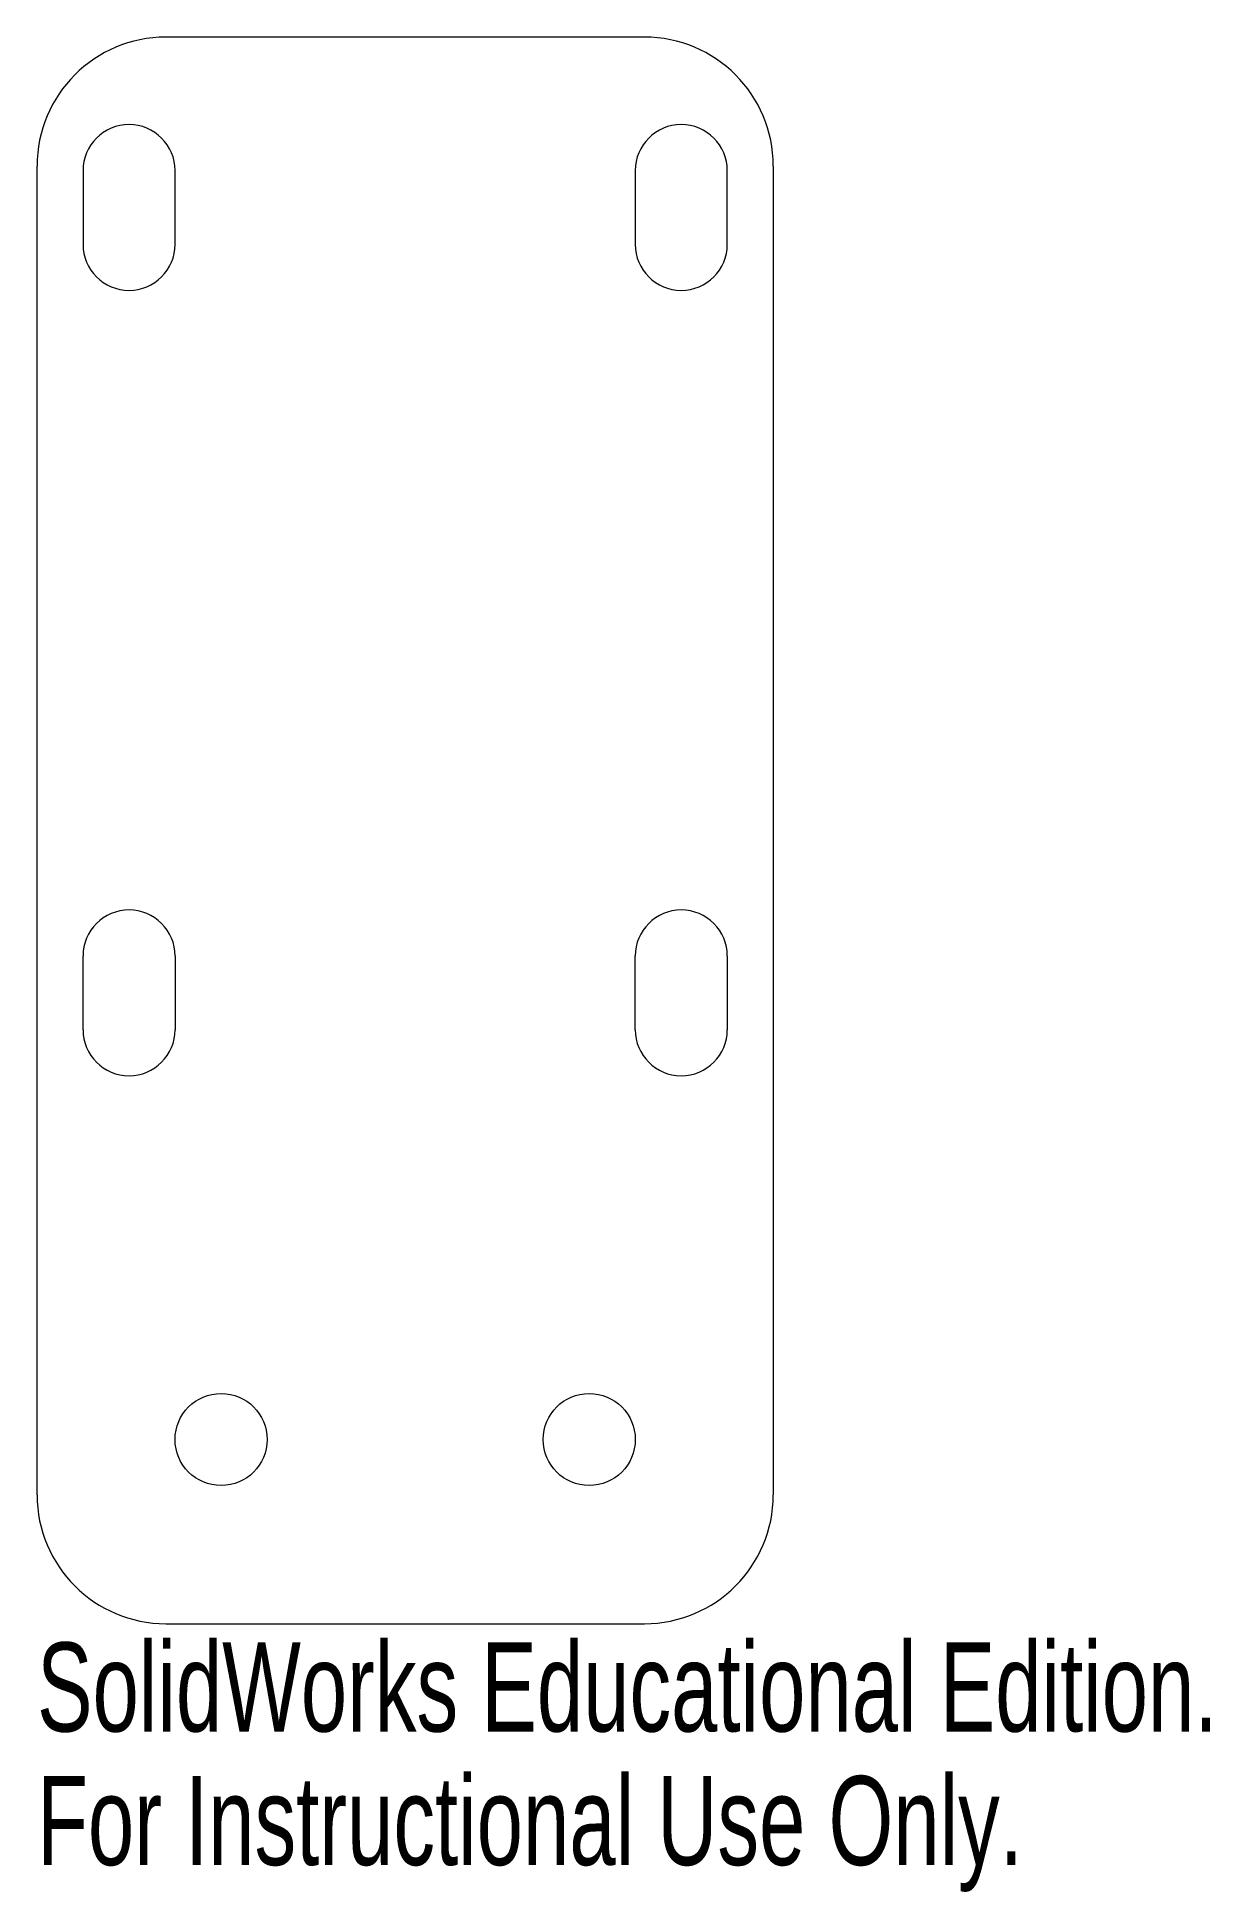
# Model space of a CAD drawing. Header units: millimetres. Extents: x 3.2 to 9.5, y -10.1 to 0.
import ezdxf

# ---------------------------------------------------------------- set-up
doc = ezdxf.new("R2010")
doc.units = ezdxf.units.MM
doc.styles.add('SLDTEXTSTYLE0', font='TXT', dxfattribs={"width": 0.7})

msp = doc.modelspace()

# ---------------------------------------------------------------- linework, layer by layer
at = {"color": 7, "linetype": 'Continuous', "lineweight": 15}
for p, q in [((6.459, 0), (3.859, 0)), ((3.159, -7.914), (3.159, -0.7)), ((7.159, -0.7), (7.159, -7.914)), ((3.409, -0.725), (3.409, -1.125)), ((3.909, -1.125), (3.909, -0.725)), ((6.409, -0.725), (6.409, -1.125)), ((6.909, -1.125), (6.909, -0.725)), ((3.409, -5.389), (3.409, -4.989)), ((3.909, -4.989), (3.909, -5.389)), ((6.409, -5.389), (6.409, -4.989)), ((6.909, -4.989), (6.909, -5.389)), ((3.859, -8.614), (6.459, -8.614))]:
    msp.add_line(p, q, dxfattribs=at)
for centre in [(4.159, -7.614), (6.159, -7.614)]:
    msp.add_circle(centre, 0.25, dxfattribs=at)
for centre, radius, start, end in [((3.859, -0.7), 0.7, 90, 180), ((6.459, -0.7), 0.7, 0, 90), ((3.659, -0.725), 0.25, 0, 180), ((6.659, -0.725), 0.25, 0, 180), ((3.659, -1.125), 0.25, 180, 0), ((6.659, -1.125), 0.25, 180, 0), ((3.659, -4.989), 0.25, 0, 180), ((6.659, -4.989), 0.25, 0, 180), ((3.659, -5.389), 0.25, 180, 0), ((6.659, -5.389), 0.25, 180, 0), ((3.859, -7.914), 0.7, 180, 270), ((6.459, -7.914), 0.7, 270, 0)]:
    msp.add_arc(centre, radius, start, end, dxfattribs=at)

# ---------------------------------------------------------------- texts
at = {"color": 7, "linetype": 'Continuous', "char_height": 0.48336, "attachment_point": 1, "style": 'SLDTEXTSTYLE0'}
for s, insert in [('SolidWorks Educational Edition.', (3.159, -8.716)), ('For Instructional Use Only.', (3.159, -9.441))]:
    msp.add_mtext(s, dxfattribs=dict(at, insert=insert))

doc.saveas('drawing.dxf')
